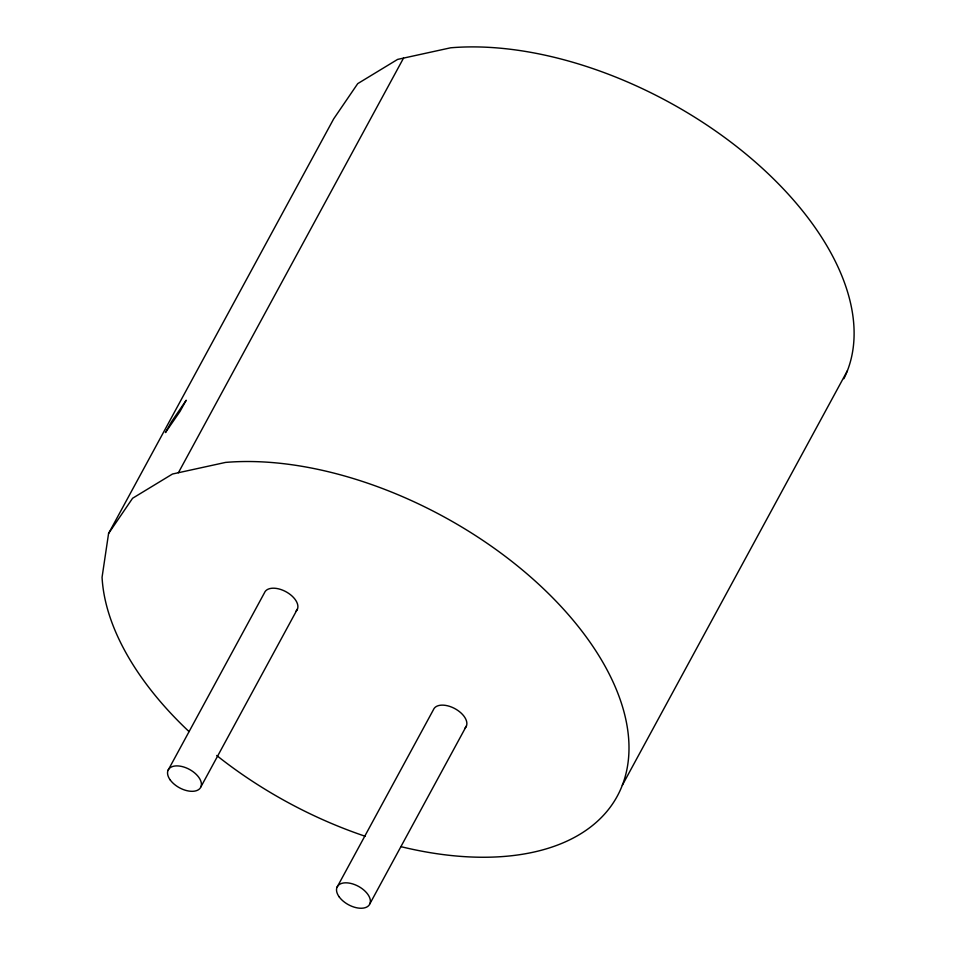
<?xml version="1.0" encoding="UTF-8"?>
<svg xmlns="http://www.w3.org/2000/svg" width="956" height="956" viewBox="0 0 956 956"><rect width="100%" height="100%" fill="white"/><g stroke="black" fill="none" stroke-linecap="round" stroke-linejoin="round"><path stroke-width="1.43" d="M843.873 378.707A286.585 162.735 28.5 0 0 749.086 156.665A286.585 162.735 28.5 0 0 450.646 47.8L397.612 59.403L357.723 83.638L333.692 118.855L108.578 533.472L102.065 577.269A286.585 162.735 28.5 0 0 189.001 731.555M178.402 472.73L403.528 58.113M167.957 770.512L264.442 592.828A18.427 10.456 28.5 0 1 286.872 592.242A18.427 10.456 28.5 0 1 295.918 611.278M200.987 786.704L297.459 609.008M336.942 887.443L433.415 709.746A18.427 10.456 28.5 0 1 455.845 709.173A18.427 10.456 28.5 0 1 464.903 728.197M369.96 903.635L466.444 725.939M622.308 785.282L847.422 370.665M108.578 533.472L132.597 498.255L172.486 474.021L225.532 462.417A286.585 162.735 28.5 0 1 613.202 682.285A286.585 162.735 28.5 0 1 401.209 846.717M365.347 836.309A286.585 162.735 28.5 0 1 216.701 755.491M186.121 400.373L180.015 411.439L165.436 432.578L171.447 421.847L186.121 400.373M170.12 779.821A18.427 10.456 28.5 0 0 199.446 788.963A18.427 10.456 28.5 0 0 183.863 767.035A18.427 10.456 28.5 0 0 170.12 779.821M339.093 896.752A18.427 10.456 28.5 0 0 368.419 905.894A18.427 10.456 28.5 0 0 352.836 883.965A18.427 10.456 28.5 0 0 339.093 896.752"/></g></svg>
